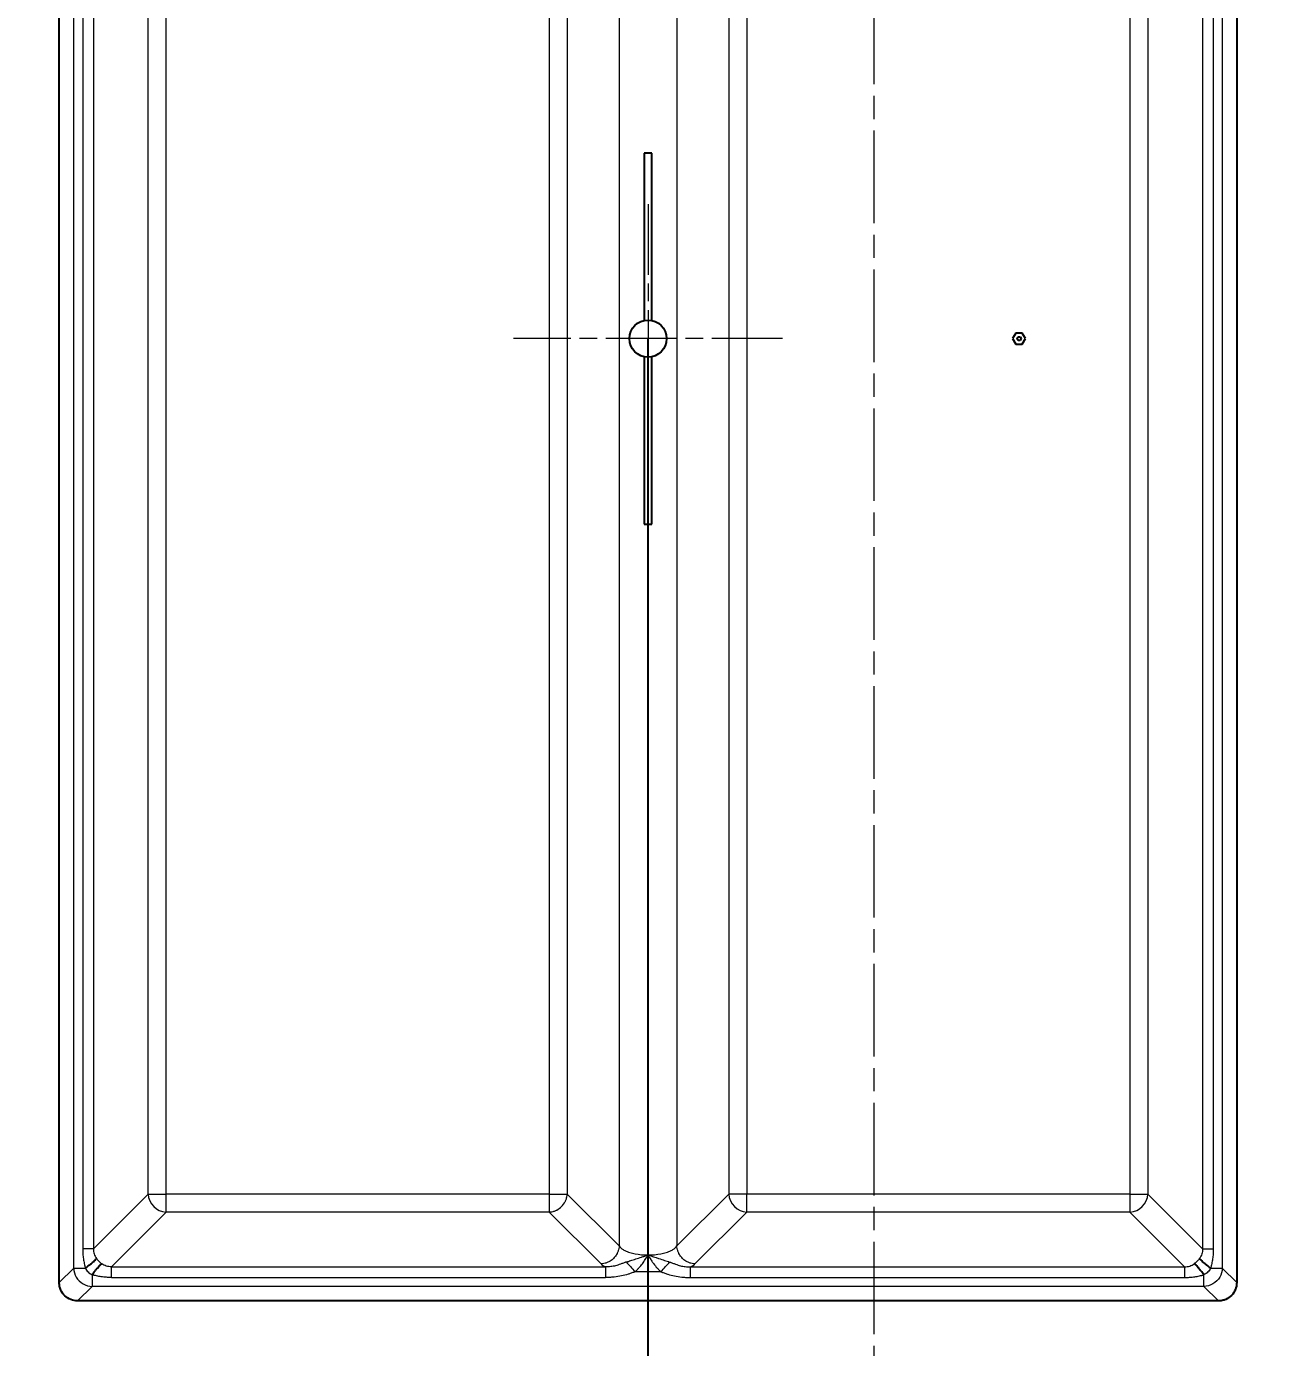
# Model space of a CAD drawing. Header units: millimetres. Extents: x 0 to 1486, y 0 to 1051.
# Drawn here: x 950.75 to 984.25, y 170.06 to 205.66 of the extents above; entities that cross this region are included whole.
import ezdxf

# ---------------------------------------------------------------- set-up
doc = ezdxf.new("R2010")
doc.units = ezdxf.units.MM
doc.header["$LTSCALE"] = 1.25
doc.linetypes.add('CHAIN', pattern=[0.3543, 0.2362, -0.0295, 0.0591, -0.0295])
doc.linetypes.add('LONG_DASH_DOTTED', pattern=[0.3001, 0.2362, -0.0295, 0.0049, -0.0295])
for name, color, linetype, lineweight, true_color in [('Bemaßungen(DIN)', 7, 'Continuous', 5, 0x262659), ('Mittelpunktmarkierung(DIN)', 7, 'Continuous', 9, 0x262659), ('Schnittansichtslinien(DIN)', 7, 'LONG_DASH_DOTTED', 9, 0x262659), ('Sichtbare Kanten(DIN)', 7, 'Continuous', 25, 0x262659), ('Sichtbare tangentiale Kanten(DIN)', 7, 'Continuous', 15, 0x1a1a3e)]:
    doc.layers.add(name, color=color, linetype=linetype, lineweight=lineweight, true_color=true_color)
doc.styles.add('Aktuell-DINGroßer Text', font='arial.ttf')
doc.dimstyles.new('STANDARD-DIN', dxfattribs={"dimscale": 1.25, "dimtxt": 5.25, "dimasz": 2.5, "dimexe": 3.175, "dimexo": 0, "dimgap": 0.8, "dimtad": 1, "dimrnd": 1e-08, "dimtxsty": 'Aktuell-DINGroßer Text', "dimcen": 0.09, "dimdle": 10, "dimclrd": 256, "dimclre": 256, "dimclrt": 256, "dimazin": 2, "dimtfac": 0.666667, "dimtmove": 0, "dimatfit": 3, "dimfxl": 1, "dimtolj": 1, "dimlwd": 25, "dimlwe": 25, "dimarcsym": 0})

# ---------------------------------------------------------------- blocks, each defined once
blk = doc.blocks.new('2DTransSchnitt0')
at = {"layer": 'Schnittansichtslinien(DIN)', "linetype": 'CHAIN', "ltscale": 6.761361}
blk.add_line((778.87, 341.95), (778.87, 96.008), dxfattribs=at)
blk = doc.blocks.new('_DotSmall')
at = {"color": 0, "linetype": 'ByBlock', "const_width": 0.5}
blk.add_lwpolyline([(-0.0625, 0, 1), (0.0625, 0, 1)], format="xyb", close=True, dxfattribs=at)
blk = doc.blocks.new('*D121')
at = {"layer": 'Bemaßungen(DIN)', "color": 250, "linetype": 'Continuous', "lineweight": 25, "true_color": 0x3f3f3f, "transparency": 16777216}
for p, q in [((933.998, 197.249), (933.998, 74.53)), ((967.498, 197.249), (967.498, 74.53)), ((933.998, 78.499), (967.498, 78.499))]:
    blk.add_line(p, q, dxfattribs=at)
at = {"layer": 'Defpoints', "color": 0, "linetype": 'Continuous', "transparency": 16777216}
for p in [(933.998, 197.249), (967.498, 197.249), (967.498, 78.499)]:
    blk.add_point(p, dxfattribs=at)
at = {"layer": 'Bemaßungen(DIN)', "color": 250, "linetype": 'Continuous', "lineweight": 25, "true_color": 0x3f3f3f, "transparency": 16777216, "xscale": 3.125, "yscale": 3.125, "zscale": 3.125, "rotation": 180}
blk.add_blockref('_DotSmall', (933.998, 78.499), dxfattribs=at)
at = {"layer": 'Bemaßungen(DIN)', "color": 250, "linetype": 'Continuous', "lineweight": 25, "true_color": 0x3f3f3f, "transparency": 16777216, "xscale": 3.125, "yscale": 3.125, "zscale": 3.125}
blk.add_blockref('_DotSmall', (967.498, 78.499), dxfattribs=at)
at = {"layer": 'Bemaßungen(DIN)', "color": 179, "linetype": 'Continuous', "lineweight": 25, "true_color": 0x262659, "transparency": 16777216, "insert": (936.668, 87.386), "char_height": 6.5625, "attachment_point": 1, "style": 'Aktuell-DINGroßer Text'}
blk.add_mtext('\\A1;33,5{\\H4.375;±0,1}', dxfattribs=at)
blk = doc.blocks.new('*D122')
at = {"layer": 'Bemaßungen(DIN)', "color": 250, "linetype": 'Continuous', "lineweight": 25, "true_color": 0x3f3f3f, "transparency": 16777216}
for p, q in [((967.498, 197.249), (967.498, 74.53)), ((1000.998, 197.249), (1000.998, 74.53)), ((967.498, 78.499), (1000.998, 78.499))]:
    blk.add_line(p, q, dxfattribs=at)
at = {"layer": 'Defpoints', "color": 0, "linetype": 'Continuous', "transparency": 16777216}
for p in [(967.498, 197.249), (1000.998, 197.249), (1000.998, 78.499)]:
    blk.add_point(p, dxfattribs=at)
at = {"layer": 'Bemaßungen(DIN)', "color": 250, "linetype": 'Continuous', "lineweight": 25, "true_color": 0x3f3f3f, "transparency": 16777216, "xscale": 3.125, "yscale": 3.125, "zscale": 3.125, "rotation": 180}
blk.add_blockref('_DotSmall', (967.498, 78.499), dxfattribs=at)
at = {"layer": 'Bemaßungen(DIN)', "color": 250, "linetype": 'Continuous', "lineweight": 25, "true_color": 0x3f3f3f, "transparency": 16777216, "xscale": 3.125, "yscale": 3.125, "zscale": 3.125}
blk.add_blockref('_DotSmall', (1000.998, 78.499), dxfattribs=at)
at = {"layer": 'Bemaßungen(DIN)', "color": 179, "linetype": 'Continuous', "lineweight": 25, "true_color": 0x262659, "transparency": 16777216, "insert": (970.168, 87.386), "char_height": 6.5625, "attachment_point": 1, "style": 'Aktuell-DINGroßer Text'}
blk.add_mtext('\\A1;33,5{\\H4.375;±0,1}', dxfattribs=at)

msp = doc.modelspace()

# ---------------------------------------------------------------- linework, layer by layer
at = {"layer": 'Mittelpunktmarkierung(DIN)', "linetype": 'CHAIN', "ltscale": 6.444903}
for p, q in [((967.4985, 200.8739), (967.4985, 193.6239)), ((971.1235, 197.2489), (963.8735, 197.2489))]:
    msp.add_line(p, q, dxfattribs=at)
at = {"layer": 'Sichtbare Kanten(DIN)'}
for p, q in [((951.6335, 171.809), (951.6335, 222.6887)), ((983.3635, 222.6887), (983.3635, 171.809)), ((967.5985, 202.2489), (967.3985, 202.2489)), ((967.3985, 202.2489), (967.3985, 197.7388)), ((967.5985, 197.7388), (967.5985, 202.2489)), ((977.4119, 197.3989), (977.3253, 197.2489)), ((977.5851, 197.3989), (977.4119, 197.3989)), ((977.4407, 197.2489), (977.4696, 197.2989)), ((977.4696, 197.2989), (977.5273, 197.2989)), ((977.5273, 197.2989), (977.5562, 197.2489)), ((977.6717, 197.2489), (977.5851, 197.3989)), ((977.3253, 197.2489), (977.4119, 197.0989)), ((977.4119, 197.0989), (977.5851, 197.0989)), ((977.4696, 197.1989), (977.4407, 197.2489)), ((977.5273, 197.1989), (977.4696, 197.1989)), ((977.5562, 197.2489), (977.5273, 197.1989)), ((977.5851, 197.0989), (977.6717, 197.2489)), ((967.3985, 196.759), (967.3985, 192.2489)), ((967.5985, 192.2489), (967.5985, 196.759)), ((967.3985, 192.2489), (967.5985, 192.2489)), ((982.8683, 171.3139), (952.1286, 171.3139))]:
    msp.add_line(p, q, dxfattribs=at)
msp.add_circle((967.4985, 197.2489), 0.5, dxfattribs=at)
for points, knots in [([(952.3397, 172.1991), (952.3555, 172.2108), (952.3711, 172.2224), (952.3864, 172.234), (952.4054, 172.2485), (952.424, 172.2629), (952.4417, 172.2769), (952.4524, 172.2854), (952.4628, 172.2937), (952.4728, 172.3019), (952.493, 172.3183), (952.5119, 172.3341), (952.5292, 172.3492), (952.5466, 172.3642), (952.5623, 172.3784), (952.5763, 172.3916), (952.5833, 172.3982), (952.5898, 172.4045), (952.5959, 172.4106), (952.6059, 172.4206), (952.6147, 172.4299), (952.622, 172.4383), (952.6279, 172.4451), (952.6328, 172.4512), (952.6368, 172.4567)], [-1.0769104, -1.0769104, -1.0769104, -1.0769104, -0.9572537, -0.9572537, -0.9572537, -0.8077, -0.8077, -0.8077, -0.7179403, -0.7179403, -0.7179403, -0.5384552, -0.5384552, -0.5384552, -0.3589701, -0.3589701, -0.3589701, -0.2692104, -0.2692104, -0.2692104, -0.1196567, -0.1196567, -0.1196567, 0, 0, 0, 0]), ([(982.6573, 172.1991), (982.6414, 172.2108), (982.6258, 172.2224), (982.6106, 172.234), (982.5915, 172.2485), (982.573, 172.2629), (982.5552, 172.2769), (982.5445, 172.2854), (982.5342, 172.2937), (982.5241, 172.3019), (982.5039, 172.3183), (982.485, 172.3341), (982.4677, 172.3492), (982.4504, 172.3642), (982.4346, 172.3784), (982.4206, 172.3916), (982.4136, 172.3982), (982.4071, 172.4045), (982.4011, 172.4106), (982.391, 172.4206), (982.3822, 172.4299), (982.3749, 172.4383), (982.369, 172.4451), (982.3641, 172.4512), (982.3601, 172.4567)], [-1.0769104, -1.0769104, -1.0769104, -1.0769104, -0.9572537, -0.9572537, -0.9572537, -0.8077, -0.8077, -0.8077, -0.7179403, -0.7179403, -0.7179403, -0.5384552, -0.5384552, -0.5384552, -0.3589701, -0.3589701, -0.3589701, -0.2692104, -0.2692104, -0.2692104, -0.1196567, -0.1196567, -0.1196567, 0, 0, 0, 0]), ([(952.5187, 172.0201), (952.5304, 172.0359), (952.542, 172.0515), (952.5536, 172.0668), (952.5681, 172.0858), (952.5825, 172.1044), (952.5965, 172.1221), (952.605, 172.1328), (952.6133, 172.1432), (952.6215, 172.1532), (952.6379, 172.1734), (952.6537, 172.1923), (952.6687, 172.2096), (952.6838, 172.227), (952.698, 172.2427), (952.7112, 172.2567), (952.7178, 172.2637), (952.7241, 172.2702), (952.7302, 172.2763), (952.7402, 172.2863), (952.7495, 172.2951), (952.7579, 172.3024), (952.7647, 172.3083), (952.7708, 172.3132), (952.7763, 172.3172)], [-1.0769104, -1.0769104, -1.0769104, -1.0769104, -0.9572537, -0.9572537, -0.9572537, -0.8077, -0.8077, -0.8077, -0.7179403, -0.7179403, -0.7179403, -0.5384552, -0.5384552, -0.5384552, -0.3589701, -0.3589701, -0.3589701, -0.2692104, -0.2692104, -0.2692104, -0.1196567, -0.1196567, -0.1196567, 0, 0, 0, 0]), ([(982.4782, 172.0201), (982.4666, 172.0359), (982.4549, 172.0515), (982.4433, 172.0668), (982.4288, 172.0858), (982.4145, 172.1044), (982.4004, 172.1221), (982.392, 172.1328), (982.3836, 172.1432), (982.3754, 172.1532), (982.359, 172.1734), (982.3432, 172.1923), (982.3282, 172.2096), (982.3131, 172.227), (982.2989, 172.2427), (982.2857, 172.2567), (982.2791, 172.2637), (982.2728, 172.2702), (982.2668, 172.2763), (982.2567, 172.2863), (982.2474, 172.2951), (982.239, 172.3024), (982.2323, 172.3083), (982.2261, 172.3132), (982.2206, 172.3172)], [-1.0769104, -1.0769104, -1.0769104, -1.0769104, -0.9572537, -0.9572537, -0.9572537, -0.8077, -0.8077, -0.8077, -0.7179403, -0.7179403, -0.7179403, -0.5384552, -0.5384552, -0.5384552, -0.3589701, -0.3589701, -0.3589701, -0.2692104, -0.2692104, -0.2692104, -0.1196567, -0.1196567, -0.1196567, 0, 0, 0, 0]), ([(952.1286, 171.3139), (952.0646, 171.3139), (952.0002, 171.3263), (951.8823, 171.3741), (951.8286, 171.4091), (951.7377, 171.4972), (951.701, 171.5501), (951.6616, 171.6397), (951.6511, 171.6727), (951.6371, 171.7401), (951.6335, 171.7746), (951.6335, 171.809)], [0, 0, 0, 0, 0.019193526, 0.019193526, 0.038166014, 0.038166014, 0.057250771, 0.057250771, 0.067667509, 0.067667509, 0.078108379, 0.078108379, 0.078108379, 0.078108379]), ([(983.3635, 171.809), (983.3635, 171.745), (983.351, 171.6806), (983.3033, 171.5627), (983.2683, 171.509), (983.1801, 171.4181), (983.1272, 171.3814), (983.0376, 171.342), (983.0046, 171.3315), (982.9372, 171.3175), (982.9028, 171.3139), (982.8683, 171.3139)], [0, 0, 0, 0, 0.019193526, 0.019193526, 0.038166014, 0.038166014, 0.057250771, 0.057250771, 0.067667509, 0.067667509, 0.078108379, 0.078108379, 0.078108379, 0.078108379])]:
    msp.add_open_spline(points, degree=3, knots=knots, dxfattribs=at)
at = {"layer": 'Sichtbare tangentiale Kanten(DIN)'}
for p, q in [((952.0236, 172.1991), (952.0236, 222.2986)), ((982.9734, 222.2986), (982.9734, 172.1991)), ((952.2644, 221.7758), (952.2644, 172.722)), ((952.556, 221.7758), (952.556, 172.722)), ((966.7216, 221.7024), (966.7216, 172.7953)), ((968.2753, 221.7024), (968.2753, 172.7953)), ((982.4409, 221.7758), (982.4409, 172.722)), ((982.7325, 221.7758), (982.7325, 172.722)), ((954.0271, 174.193), (954.0271, 220.3047)), ((954.5126, 174.193), (954.5126, 220.3047)), ((964.8365, 220.3047), (964.8365, 174.193)), ((965.3221, 220.3047), (965.3221, 174.193)), ((969.6749, 220.3047), (969.6749, 174.193)), ((970.1604, 220.3047), (970.1604, 174.193)), ((980.4843, 220.3047), (980.4843, 174.193)), ((980.9699, 220.3047), (980.9699, 174.193)), ((952.556, 172.722), (954.0271, 174.193)), ((954.0271, 174.193), (954.5126, 174.193)), ((954.5126, 173.7075), (954.5126, 174.193)), ((964.8365, 174.193), (954.5126, 174.193)), ((964.8365, 174.193), (965.3221, 174.193)), ((964.8365, 174.193), (964.8365, 173.7075)), ((965.3221, 174.193), (966.7216, 172.7953)), ((969.6749, 174.193), (968.2753, 172.7953)), ((970.1604, 174.193), (969.6749, 174.193)), ((970.1604, 173.7075), (970.1604, 174.193)), ((980.4843, 174.193), (970.1604, 174.193)), ((980.4843, 174.193), (980.4843, 173.7075)), ((980.4843, 174.193), (980.9699, 174.193)), ((982.4409, 172.722), (980.9699, 174.193)), ((953.0416, 172.2364), (954.5126, 173.7075)), ((964.8365, 173.7075), (954.5126, 173.7075)), ((964.8365, 173.7075), (966.2361, 172.3097)), ((970.1604, 173.7075), (968.7608, 172.3097)), ((980.4843, 173.7075), (970.1604, 173.7075)), ((981.9553, 172.2364), (980.4843, 173.7075)), ((952.556, 172.722), (952.2644, 172.722)), ((982.4409, 172.722), (982.7325, 172.722)), ((951.6335, 171.809), (952.0236, 172.1991)), ((953.0416, 171.9449), (953.0416, 172.2364)), ((953.0416, 172.2364), (966.35, 172.2364)), ((966.35, 172.2364), (966.35, 171.9449)), ((967.8459, 172.1001), (967.1512, 172.1001)), ((968.647, 171.9449), (968.647, 172.2364)), ((968.647, 172.2364), (981.9553, 172.2364)), ((981.9553, 172.2364), (981.9553, 171.9449)), ((982.6573, 172.1991), (982.9734, 172.1991)), ((983.3635, 171.809), (982.9734, 172.1991)), ((952.1286, 171.3139), (952.5187, 171.704)), ((982.4782, 171.704), (952.5187, 171.704)), ((953.0416, 171.9449), (966.35, 171.9449)), ((968.647, 171.9449), (981.9553, 171.9449)), ((982.8683, 171.3139), (982.4782, 171.704))]:
    msp.add_line(p, q, dxfattribs=at)
for centre, major_axis, ratio, start_param, end_param in [((954.5126, 174.193), (0.3536, -0.3536), 0.9446321, 3.9554703, 5.4693077), ((970.1604, 174.193), (0.3533, -0.3538), 0.9445654, 3.9561594, 5.4699263), ((980.4843, 174.193), (-0.3536, -0.3536), 0.9446321, 0.8138776, 2.327715), ((967.1512, 172.1001), (0.3344, -0.3717), 0.0000692, 3.9311732, 4.7123471), ((967.8458, 172.1), (0.3343, 0.3717), 0.0000692, 4.7125872, 5.493443), ((967.2928, 172.3683), (1.094, -0.0179), 0.2634519, 3.4077328, 3.677844), ((967.7041, 172.3683), (1.094, 0.0179), 0.2634519, 5.746934, 6.0170452)]:
    msp.add_ellipse(centre, major_axis=major_axis, ratio=ratio, start_param=start_param, end_param=end_param, dxfattribs=at)
for points, knots in [([(964.8365, 173.7075), (964.8482, 173.7081), (964.8599, 173.7092), (964.8716, 173.7107), (964.8949, 173.7138), (964.918, 173.7185), (964.9409, 173.7248), (964.9665, 173.7319), (964.9918, 173.741), (965.0162, 173.7521), (965.0244, 173.7557), (965.0324, 173.7597), (965.0404, 173.7638), (965.0881, 173.7885), (965.1322, 173.8208), (965.1705, 173.8591), (965.2087, 173.8973), (965.241, 173.9414), (965.2657, 173.9892), (965.2699, 173.9971), (965.2738, 174.0052), (965.2775, 174.0133), (965.2885, 174.0378), (965.2977, 174.063), (965.3048, 174.0887), (965.3111, 174.1115), (965.3158, 174.1347), (965.3188, 174.158), (965.3203, 174.1697), (965.3214, 174.1813), (965.3221, 174.193)], [0, 0, 0, 0, 0.0720856, 0.0720856, 0.0720856, 0.2162567, 0.2162567, 0.2162567, 0.3784425, 0.3784425, 0.3784425, 0.4325134, 0.4325134, 0.4325134, 0.7568985, 0.7568985, 0.7568985, 1.0812835, 1.0812835, 1.0812835, 1.1353545, 1.1353545, 1.1353545, 1.2975402, 1.2975402, 1.2975402, 1.4417114, 1.4417114, 1.4417114, 1.5137969, 1.5137969, 1.5137969, 1.5137969]), ([(952.2644, 172.722), (952.2645, 172.7103), (952.2646, 172.6986), (952.2648, 172.6869), (952.2649, 172.6752), (952.2653, 172.6635), (952.2657, 172.6519), (952.2665, 172.6286), (952.2677, 172.6054), (952.2693, 172.5823), (952.2726, 172.5363), (952.2774, 172.4909), (952.2838, 172.4468), (952.2902, 172.4025), (952.2982, 172.3595), (952.3076, 172.3181), (952.3123, 172.2975), (952.3174, 172.2772), (952.3227, 172.2573), (952.3254, 172.2474), (952.3281, 172.2376), (952.3309, 172.2279), (952.3338, 172.2182), (952.3367, 172.2086), (952.3397, 172.1991)], [0, 0, 0, 0, 0.03321382, 0.03321382, 0.03321382, 0.06641125, 0.06641125, 0.06641125, 0.13277377, 0.13277377, 0.13277377, 0.26517816, 0.26517816, 0.26517816, 0.3981672, 0.3981672, 0.3981672, 0.46455773, 0.46455773, 0.46455773, 0.4977404, 0.4977404, 0.4977404, 0.53089997, 0.53089997, 0.53089997, 0.53089997]), ([(952.556, 172.722), (952.5535, 172.6727), (952.5655, 172.5764), (952.6094, 172.4941), (952.6368, 172.4567)], [0, 0, 0, 0, 0.14249094, 0.285274, 0.285274, 0.285274, 0.285274]), ([(966.7216, 172.7953), (966.7209, 172.7836), (966.7198, 172.7719), (966.7183, 172.7603), (966.7153, 172.737), (966.7106, 172.7138), (966.7043, 172.691), (966.6972, 172.6653), (966.6881, 172.64), (966.677, 172.6156), (966.6733, 172.6075), (966.6694, 172.5994), (966.6653, 172.5914), (966.6488, 172.5596), (966.6289, 172.5294), (966.6062, 172.5015), (966.5948, 172.4875), (966.5828, 172.4741), (966.57, 172.4613), (966.5573, 172.4486), (966.5439, 172.4365), (966.5299, 172.4251), (966.495, 172.3967), (966.4565, 172.3728), (966.4158, 172.3543), (966.3913, 172.3433), (966.3661, 172.3341), (966.3404, 172.327), (966.3176, 172.3207), (966.2944, 172.316), (966.2711, 172.313), (966.2594, 172.3115), (966.2478, 172.3104), (966.2361, 172.3097)], [-1.5137969, -1.5137969, -1.5137969, -1.5137969, -1.4417114, -1.4417114, -1.4417114, -1.2975402, -1.2975402, -1.2975402, -1.1353545, -1.1353545, -1.1353545, -1.0812835, -1.0812835, -1.0812835, -0.8650268, -0.8650268, -0.8650268, -0.7568985, -0.7568985, -0.7568985, -0.6487701, -0.6487701, -0.6487701, -0.3784425, -0.3784425, -0.3784425, -0.2162567, -0.2162567, -0.2162567, -0.0720856, -0.0720856, -0.0720856, 0, 0, 0, 0]), ([(966.7216, 172.7953), (966.7428, 172.761), (966.7785, 172.7281), (966.8265, 172.6983), (966.8425, 172.6884), (966.8598, 172.6788), (966.8785, 172.6697), (966.9158, 172.6514), (966.9583, 172.6348), (967.0049, 172.6203), (967.0515, 172.6057), (967.1023, 172.5932), (967.1557, 172.5831), (967.2625, 172.5629), (967.3803, 172.5523), (967.4985, 172.5523)], [-1.0975594, -1.0975594, -1.0975594, -1.0975594, -0.8232491, -0.8232491, -0.8232491, -0.7317063, -0.7317063, -0.7317063, -0.5486389, -0.5486389, -0.5486389, -0.3658531, -0.3658531, -0.3658531, 0, 0, 0, 0]), ([(967.4985, 172.5523), (967.6166, 172.5523), (967.7344, 172.5629), (967.8412, 172.5831), (967.8946, 172.5932), (967.9454, 172.6057), (967.992, 172.6203), (968.0387, 172.6348), (968.0811, 172.6514), (968.1184, 172.6697), (968.1371, 172.6788), (968.1544, 172.6884), (968.1704, 172.6983), (968.2184, 172.7281), (968.2541, 172.761), (968.2753, 172.7953)], [0, 0, 0, 0, 0.3658531, 0.3658531, 0.3658531, 0.5486389, 0.5486389, 0.5486389, 0.7317063, 0.7317063, 0.7317063, 0.8232491, 0.8232491, 0.8232491, 1.0975594, 1.0975594, 1.0975594, 1.0975594]), ([(968.7608, 172.3097), (968.7492, 172.3104), (968.7375, 172.3115), (968.7258, 172.313), (968.7025, 172.316), (968.6793, 172.3207), (968.6565, 172.327), (968.6308, 172.3341), (968.6056, 172.3433), (968.5812, 172.3543), (968.5404, 172.3728), (968.5019, 172.3967), (968.467, 172.4251), (968.453, 172.4365), (968.4396, 172.4486), (968.4269, 172.4613), (968.4142, 172.4741), (968.4021, 172.4875), (968.3907, 172.5015), (968.368, 172.5294), (968.3481, 172.5596), (968.3316, 172.5914), (968.3275, 172.5994), (968.3236, 172.6075), (968.3199, 172.6156), (968.3088, 172.64), (968.2997, 172.6653), (968.2926, 172.691), (968.2863, 172.7138), (968.2816, 172.737), (968.2786, 172.7603), (968.2771, 172.7719), (968.276, 172.7836), (968.2753, 172.7953)], [-1.5137969, -1.5137969, -1.5137969, -1.5137969, -1.4417114, -1.4417114, -1.4417114, -1.2975402, -1.2975402, -1.2975402, -1.1353545, -1.1353545, -1.1353545, -0.8650268, -0.8650268, -0.8650268, -0.7568985, -0.7568985, -0.7568985, -0.6487701, -0.6487701, -0.6487701, -0.4325134, -0.4325134, -0.4325134, -0.3784425, -0.3784425, -0.3784425, -0.2162567, -0.2162567, -0.2162567, -0.0720856, -0.0720856, -0.0720856, 0, 0, 0, 0]), ([(982.4409, 172.722), (982.4434, 172.6727), (982.4315, 172.5764), (982.3875, 172.4941), (982.3601, 172.4567)], [0, 0, 0, 0, 0.14249094, 0.285274, 0.285274, 0.285274, 0.285274]), ([(982.7325, 172.722), (982.7324, 172.7103), (982.7324, 172.6986), (982.7322, 172.6869), (982.732, 172.6752), (982.7317, 172.6635), (982.7312, 172.6519), (982.7304, 172.6286), (982.7292, 172.6054), (982.7276, 172.5823), (982.7244, 172.5363), (982.7195, 172.4909), (982.7131, 172.4468), (982.7067, 172.4025), (982.6987, 172.3595), (982.6893, 172.3181), (982.6846, 172.2975), (982.6796, 172.2772), (982.6742, 172.2573), (982.6716, 172.2474), (982.6688, 172.2376), (982.666, 172.2279), (982.6631, 172.2182), (982.6602, 172.2086), (982.6573, 172.1991)], [0, 0, 0, 0, 0.03321382, 0.03321382, 0.03321382, 0.06641125, 0.06641125, 0.06641125, 0.13277377, 0.13277377, 0.13277377, 0.26517816, 0.26517816, 0.26517816, 0.3981672, 0.3981672, 0.3981672, 0.46455773, 0.46455773, 0.46455773, 0.4977404, 0.4977404, 0.4977404, 0.53089997, 0.53089997, 0.53089997, 0.53089997]), ([(952.6368, 172.4567), (952.6559, 172.4308), (952.6986, 172.3799), (952.7494, 172.337), (952.7763, 172.3172)], [0, 0, 0, 0, 0.09759049, 0.19891575, 0.19891575, 0.19891575, 0.19891575]), ([(966.9157, 172.3618), (966.9084, 172.3594), (966.9012, 172.357), (966.8941, 172.3546), (966.887, 172.3523), (966.8801, 172.3499), (966.8734, 172.3475), (966.8598, 172.3428), (966.8467, 172.338), (966.8339, 172.3334), (966.8057, 172.323), (966.7793, 172.3129), (966.7534, 172.3034), (966.7089, 172.2872), (966.666, 172.2728), (966.6229, 172.2615), (966.5809, 172.2505), (966.5386, 172.2426), (966.4961, 172.2381), (966.4703, 172.2354), (966.4443, 172.234), (966.4184, 172.2338), (966.407, 172.2337), (966.3955, 172.2339), (966.3841, 172.2344), (966.3727, 172.2348), (966.3613, 172.2356), (966.35, 172.2364)], [0, 0, 0, 0, 0.01897228, 0.01897228, 0.01897228, 0.03796594, 0.03796594, 0.03796594, 0.07600353, 0.07600353, 0.07600353, 0.16039524, 0.16039524, 0.16039524, 0.30539712, 0.30539712, 0.30539712, 0.44668431, 0.44668431, 0.44668431, 0.53247752, 0.53247752, 0.53247752, 0.57051482, 0.57051482, 0.57051482, 0.60860001, 0.60860001, 0.60860001, 0.60860001]), ([(966.9157, 172.3618), (966.9251, 172.3648), (966.9345, 172.3678), (966.944, 172.3709), (966.9536, 172.3741), (966.9633, 172.3772), (966.9731, 172.3804), (966.9927, 172.3869), (967.0129, 172.3935), (967.0338, 172.4004), (967.0769, 172.4146), (967.1231, 172.4298), (967.1735, 172.446), (967.2206, 172.461), (967.2712, 172.4769), (967.3247, 172.4942), (967.3523, 172.5031), (967.3807, 172.5123), (967.4098, 172.522), (967.4243, 172.5268), (967.4389, 172.5318), (967.4537, 172.5368), (967.4685, 172.5419), (967.4835, 172.547), (967.4985, 172.5523)], [0, 0, 0, 0, 0.0397614, 0.0397614, 0.0397614, 0.07945706, 0.07945706, 0.07945706, 0.15871475, 0.15871475, 0.15871475, 0.32258978, 0.32258978, 0.32258978, 0.4758974, 0.4758974, 0.4758974, 0.55516805, 0.55516805, 0.55516805, 0.59470833, 0.59470833, 0.59470833, 0.634183, 0.634183, 0.634183, 0.634183]), ([(967.1512, 172.1001), (967.1599, 172.1081), (967.1688, 172.1161), (967.1774, 172.1243), (967.1861, 172.1325), (967.1947, 172.1409), (967.2031, 172.1493), (967.22, 172.1661), (967.2365, 172.1834), (967.2525, 172.201), (967.2858, 172.2376), (967.3173, 172.2758), (967.3471, 172.3152), (967.3749, 172.352), (967.4003, 172.3906), (967.4251, 172.4294), (967.4379, 172.4495), (967.4505, 172.4698), (967.4628, 172.4902), (967.469, 172.5004), (967.4751, 172.5107), (967.481, 172.521), (967.487, 172.5314), (967.4928, 172.5418), (967.4985, 172.5523)], [0, 0, 0, 0, 0.03572785, 0.03572785, 0.03572785, 0.07149694, 0.07149694, 0.07149694, 0.14312062, 0.14312062, 0.14312062, 0.29141532, 0.29141532, 0.29141532, 0.42964001, 0.42964001, 0.42964001, 0.50120862, 0.50120862, 0.50120862, 0.53702584, 0.53702584, 0.53702584, 0.57289678, 0.57289678, 0.57289678, 0.57289678]), ([(967.4985, 172.5523), (967.6005, 172.5166), (967.7642, 172.4654), (967.9475, 172.4059), (968.0382, 172.3756), (968.0812, 172.3617)], [0, 0, 0, 0, 0.26896933, 0.45156768, 0.63416604, 0.63416604, 0.63416604, 0.63416604]), ([(967.4985, 172.5523), (967.5042, 172.5418), (967.5099, 172.5313), (967.5159, 172.521), (967.5218, 172.5107), (967.5279, 172.5004), (967.534, 172.4902), (967.5463, 172.4697), (967.5588, 172.4494), (967.5716, 172.4292), (967.5893, 172.4011), (967.6075, 172.3732), (967.627, 172.3462), (967.6355, 172.3344), (967.6441, 172.3228), (967.6529, 172.3112), (967.6818, 172.2732), (967.7123, 172.2363), (967.7445, 172.201), (967.7606, 172.1834), (967.7771, 172.1661), (967.794, 172.1492), (967.8024, 172.1408), (967.8109, 172.1325), (967.8196, 172.1243), (967.8283, 172.1161), (967.8371, 172.1081), (967.8459, 172.1001)], [0, 0, 0, 0, 0.0358734, 0.0358734, 0.0358734, 0.07170528, 0.07170528, 0.07170528, 0.14331927, 0.14331927, 0.14331927, 0.24303125, 0.24303125, 0.24303125, 0.28653163, 0.28653163, 0.28653163, 0.42986368, 0.42986368, 0.42986368, 0.50150264, 0.50150264, 0.50150264, 0.53727834, 0.53727834, 0.53727834, 0.5730102, 0.5730102, 0.5730102, 0.5730102]), ([(968.0812, 172.3617), (968.0885, 172.3593), (968.0957, 172.3569), (968.1028, 172.3546), (968.1099, 172.3522), (968.1168, 172.3498), (968.1236, 172.3475), (968.1372, 172.3427), (968.1503, 172.338), (968.163, 172.3333), (968.1912, 172.323), (968.2176, 172.3129), (968.2436, 172.3034), (968.2881, 172.2871), (968.331, 172.2727), (968.3741, 172.2615), (968.4161, 172.2505), (968.4584, 172.2426), (968.5009, 172.2381), (968.5267, 172.2354), (968.5526, 172.234), (968.5785, 172.2338), (968.5899, 172.2337), (968.6014, 172.2339), (968.6128, 172.2344), (968.6242, 172.2348), (968.6356, 172.2356), (968.647, 172.2364)], [0, 0, 0, 0, 0.01897293, 0.01897293, 0.01897293, 0.03796717, 0.03796717, 0.03796717, 0.07600559, 0.07600559, 0.07600559, 0.16042953, 0.16042953, 0.16042953, 0.30545971, 0.30545971, 0.30545971, 0.44674818, 0.44674818, 0.44674818, 0.53248555, 0.53248555, 0.53248555, 0.57052339, 0.57052339, 0.57052339, 0.60860904, 0.60860904, 0.60860904, 0.60860904]), ([(982.3601, 172.4567), (982.341, 172.4308), (982.2983, 172.3799), (982.2475, 172.337), (982.2206, 172.3172)], [0, 0, 0, 0, 0.09759049, 0.19891575, 0.19891575, 0.19891575, 0.19891575]), ([(952.0236, 172.1991), (952.0261, 172.1991), (952.0299, 172.1991), (952.0349, 172.1991), (952.0417, 172.1991), (952.0508, 172.1991), (952.0621, 172.1991), (952.0672, 172.1991), (952.0727, 172.1991), (952.0786, 172.1991), (952.0953, 172.1991), (952.1153, 172.1991), (952.1381, 172.1991), (952.1541, 172.1991), (952.1716, 172.1991), (952.1901, 172.1991), (952.2071, 172.1991), (952.225, 172.1991), (952.2436, 172.1991), (952.2577, 172.1991), (952.2722, 172.1991), (952.287, 172.1991), (952.3042, 172.1991), (952.3218, 172.1991), (952.3397, 172.1991)], [0, 0, 0, 0, 0.1366456, 0.1366456, 0.1366456, 0.3250932, 0.3250932, 0.3250932, 0.4099368, 0.4099368, 0.4099368, 0.6502295, 0.6502295, 0.6502295, 0.8198736, 0.8198736, 0.8198736, 0.9753762, 0.9753762, 0.9753762, 1.0931648, 1.0931648, 1.0931648, 1.2298104, 1.2298104, 1.2298104, 1.2298104]), ([(952.3397, 172.1991), (952.348, 172.182), (952.3669, 172.1467), (952.4079, 172.0936), (952.4626, 172.0493), (952.4996, 172.0294), (952.5187, 172.0201)], [0, 0, 0, 0, 0.06385433, 0.1271103, 0.18750841, 0.25908506, 0.25908506, 0.25908506, 0.25908506]), ([(953.0416, 171.9449), (953.0299, 171.9449), (953.0182, 171.945), (953.0065, 171.9452), (952.9948, 171.9453), (952.9831, 171.9457), (952.9715, 171.9461), (952.9482, 171.9469), (952.925, 171.9481), (952.9019, 171.9497), (952.8559, 171.953), (952.8105, 171.9578), (952.7664, 171.9642), (952.7221, 171.9706), (952.6791, 171.9786), (952.6377, 171.988), (952.617, 171.9927), (952.5968, 171.9978), (952.5769, 172.0031), (952.567, 172.0058), (952.5572, 172.0085), (952.5475, 172.0113), (952.5378, 172.0142), (952.5282, 172.0171), (952.5187, 172.0201)], [0, 0, 0, 0, 0.03321382, 0.03321382, 0.03321382, 0.06641125, 0.06641125, 0.06641125, 0.13277377, 0.13277377, 0.13277377, 0.26517816, 0.26517816, 0.26517816, 0.3981672, 0.3981672, 0.3981672, 0.46455773, 0.46455773, 0.46455773, 0.4977404, 0.4977404, 0.4977404, 0.53089995, 0.53089995, 0.53089995, 0.53089995]), ([(952.5187, 172.0201), (952.5187, 171.9996), (952.5187, 171.9334), (952.5187, 171.832), (952.5187, 171.741), (952.5187, 171.7106), (952.5187, 171.704)], [-0.48919907, -0.48919907, -0.48919907, -0.48919907, -0.42706452, -0.28470968, -0.14235484, 0, 0, 0, 0]), ([(953.0416, 172.2364), (952.9923, 172.2339), (952.896, 172.2459), (952.8137, 172.2898), (952.7763, 172.3172)], [0, 0, 0, 0, 0.14249094, 0.285274, 0.285274, 0.285274, 0.285274]), ([(967.1512, 172.1001), (967.1441, 172.0973), (967.1372, 172.0945), (967.1302, 172.0917), (967.1232, 172.089), (967.1161, 172.0862), (967.109, 172.0835), (967.0949, 172.078), (967.0806, 172.0727), (967.0662, 172.0673), (967.0373, 172.0568), (967.0078, 172.0465), (966.9775, 172.0369), (966.9742, 172.0358), (966.9709, 172.0348), (966.9676, 172.0337), (966.9093, 172.0156), (966.8479, 171.9995), (966.7834, 171.9864), (966.7205, 171.9736), (966.6547, 171.9636), (966.5871, 171.9567), (966.5824, 171.9562), (966.5778, 171.9557), (966.5731, 171.9553), (966.5365, 171.9518), (966.4995, 171.9492), (966.4622, 171.9474), (966.4436, 171.9466), (966.4249, 171.9459), (966.4062, 171.9455), (966.3875, 171.9451), (966.3687, 171.945), (966.35, 171.9449)], [0, 0, 0, 0, 0.02583351, 0.02583351, 0.02583351, 0.0516036, 0.0516036, 0.0516036, 0.10300036, 0.10300036, 0.10300036, 0.20559562, 0.20559562, 0.20559562, 0.21673382, 0.21673382, 0.21673382, 0.41266739, 0.41266739, 0.41266739, 0.60358148, 0.60358148, 0.60358148, 0.61677746, 0.61677746, 0.61677746, 0.71958411, 0.71958411, 0.71958411, 0.77098124, 0.77098124, 0.77098124, 0.82236981, 0.82236981, 0.82236981, 0.82236981]), ([(967.8459, 172.1001), (967.8529, 172.0973), (967.8599, 172.0945), (967.8669, 172.0917), (967.8739, 172.089), (967.8809, 172.0862), (967.888, 172.0835), (967.9022, 172.078), (967.9164, 172.0727), (967.9309, 172.0673), (967.9597, 172.0567), (967.9892, 172.0465), (968.0195, 172.0368), (968.0228, 172.0358), (968.0261, 172.0347), (968.0295, 172.0337), (968.0877, 172.0155), (968.1491, 171.9995), (968.2137, 171.9864), (968.2765, 171.9736), (968.3423, 171.9636), (968.4099, 171.9567), (968.4146, 171.9562), (968.4192, 171.9557), (968.4239, 171.9553), (968.4604, 171.9518), (968.4974, 171.9492), (968.5347, 171.9474), (968.5533, 171.9466), (968.572, 171.9459), (968.5907, 171.9455), (968.6095, 171.9451), (968.6282, 171.945), (968.647, 171.9449)], [0, 0, 0, 0, 0.02582867, 0.02582867, 0.02582867, 0.05159429, 0.05159429, 0.05159429, 0.10298265, 0.10298265, 0.10298265, 0.20556131, 0.20556131, 0.20556131, 0.21674073, 0.21674073, 0.21674073, 0.4126769, 0.4126769, 0.4126769, 0.60355799, 0.60355799, 0.60355799, 0.61667445, 0.61667445, 0.61667445, 0.7194638, 0.7194638, 0.7194638, 0.77085237, 0.77085237, 0.77085237, 0.82223245, 0.82223245, 0.82223245, 0.82223245]), ([(981.9553, 172.2364), (982.0046, 172.2339), (982.1009, 172.2459), (982.1832, 172.2898), (982.2206, 172.3172)], [0, 0, 0, 0, 0.14249094, 0.285274, 0.285274, 0.285274, 0.285274]), ([(981.9553, 171.9449), (981.9671, 171.9449), (981.9787, 171.945), (981.9904, 171.9452), (982.0021, 171.9453), (982.0138, 171.9457), (982.0254, 171.9461), (982.0487, 171.9469), (982.072, 171.9481), (982.095, 171.9497), (982.1411, 171.953), (982.1865, 171.9578), (982.2305, 171.9642), (982.2748, 171.9706), (982.3178, 171.9786), (982.3592, 171.988), (982.3799, 171.9927), (982.4001, 171.9978), (982.42, 172.0031), (982.4299, 172.0058), (982.4397, 172.0085), (982.4494, 172.0113), (982.4591, 172.0142), (982.4687, 172.0171), (982.4782, 172.0201)], [0, 0, 0, 0, 0.03321382, 0.03321382, 0.03321382, 0.06641125, 0.06641125, 0.06641125, 0.13277377, 0.13277377, 0.13277377, 0.26517816, 0.26517816, 0.26517816, 0.3981672, 0.3981672, 0.3981672, 0.46455773, 0.46455773, 0.46455773, 0.4977404, 0.4977404, 0.4977404, 0.53089995, 0.53089995, 0.53089995, 0.53089995]), ([(982.6573, 172.1991), (982.6489, 172.182), (982.63, 172.1467), (982.589, 172.0936), (982.5344, 172.0493), (982.4973, 172.0294), (982.4782, 172.0201)], [0, 0, 0, 0, 0.06385433, 0.1271103, 0.18750841, 0.25908506, 0.25908506, 0.25908506, 0.25908506]), ([(982.4782, 171.704), (982.4782, 171.7106), (982.4782, 171.741), (982.4782, 171.832), (982.4782, 171.9334), (982.4782, 171.9996), (982.4782, 172.0201)], [0, 0, 0, 0, 0.14235484, 0.28470968, 0.42706452, 0.48919907, 0.48919907, 0.48919907, 0.48919907])]:
    msp.add_open_spline(points, degree=3, knots=knots, dxfattribs=at)
for points in [[(952.0236, 172.1991), (952.0249, 172.1134), (952.0728, 171.9423), (952.2619, 171.7532), (952.433, 171.7053), (952.5187, 171.704)], [(982.9734, 172.1991), (982.972, 172.1134), (982.9241, 171.9423), (982.735, 171.7532), (982.5639, 171.7053), (982.4782, 171.704)]]:
    msp.add_open_spline(points, degree=3, dxfattribs=at)

# ---------------------------------------------------------------- block references
at = {"layer": 'Schnittansichtslinien(DIN)', "xscale": 1.25, "yscale": 1.25, "zscale": 1.25}
msp.add_blockref('2DTransSchnitt0', (0, 0), dxfattribs=at)

# ---------------------------------------------------------------- dimensions: what is measured, and where the dimension line sits
at = {"layer": 'Bemaßungen(DIN)', "color": 250, "linetype": 'Continuous', "lineweight": 25, "true_color": 0x3f3f3f}
for base, p1, p2, picture, middle in [((967.4985, 78.4989), (933.9985, 197.2489), (967.4985, 197.2489), '*D121', (950.761, 78.4989)), ((1000.9985, 78.4989), (967.4985, 197.2489), (1000.9985, 197.2489), '*D122', (984.261, 78.4989))]:
    dim = msp.add_linear_dim(base=base, p1=p1, p2=p2, angle=180, dimstyle='STANDARD-DIN', override={"dimgap": 0.8, "dimdec": 2, "dimblk1": 'DotSmall', "dimblk2": 'DotSmall', "dimsah": 1, "dimdle": 0, "dimtol": 1, "dimlim": 0, "dimtp": 0.1, "dimtm": 0.1, "dimtdec": 2, "dimtofl": 0, "dimatfit": 1}, dxfattribs=at)
    dim.commit()
    dim.dimension.update_dxf_attribs({"geometry": picture, "text_midpoint": middle, "dimtype": 160})

doc.saveas('drawing.dxf')
